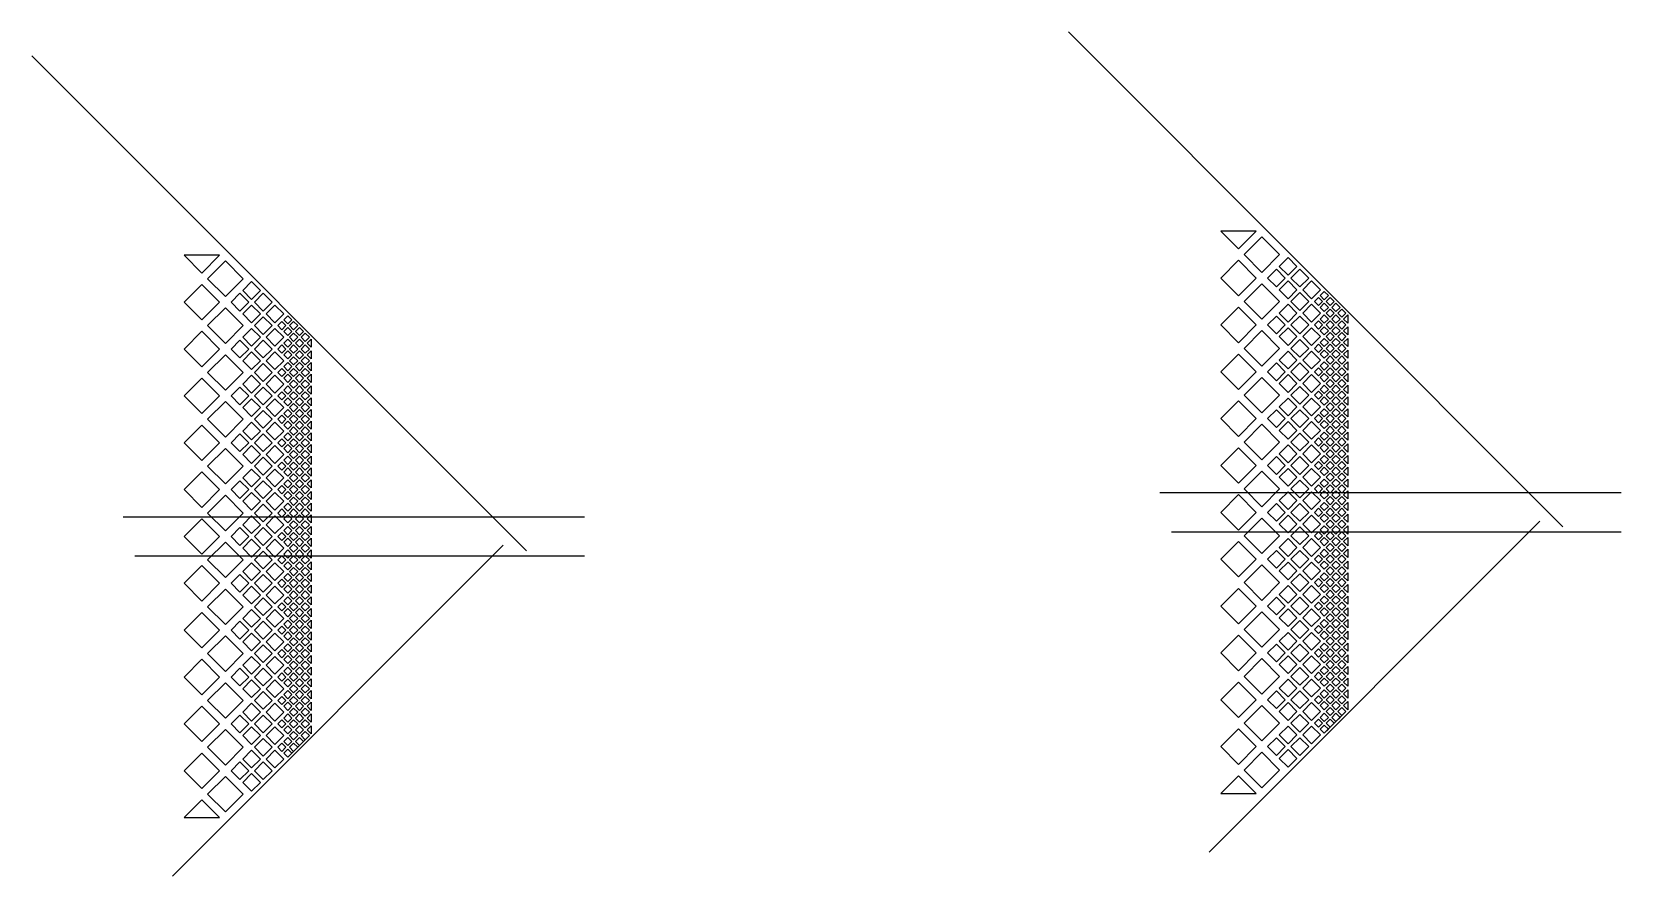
# Model space of a CAD drawing. Header units: inches. Extents: x -17.1 to 32.2, y -20.8 to 20.8.
# Drawn here: x 26.434 to 29.286, y -14.927 to -13.413 of the extents above; entities that cross this region are included whole.
import ezdxf

# ---------------------------------------------------------------- set-up
doc = ezdxf.new("R2010")
doc.units = ezdxf.units.IN
doc.header["$MEASUREMENT"] = 0

msp = doc.modelspace()

# ---------------------------------------------------------------- linework, layer by layer
for p, q in [((28.2937, -13.413), (29.1812, -14.3005)), ((26.4337, -13.4562), (27.3212, -14.3437)), ((29.2857, -14.2397), (28.4576, -14.2397)), ((27.4257, -14.2829), (26.5977, -14.2829)), ((29.2857, -14.3097), (28.4789, -14.3097)), ((28.5461, -14.8835), (29.1396, -14.29)), ((26.6861, -14.9267), (27.2797, -14.3332)), ((27.4257, -14.3529), (26.6189, -14.3529)), ((28.7529, -14.6703), (28.7918, -14.6315)), ((26.893, -14.7135), (26.9318, -14.6747))]:
    msp.add_line(p, q)
for points in [[(28.5671, -13.7704), (28.5989, -13.8023), (28.6308, -13.7704)], [(28.6409, -13.8443), (28.6728, -13.8125), (28.6409, -13.7806), (28.6091, -13.8125)], [(26.7072, -13.8137), (26.739, -13.8455), (26.7708, -13.8137)], [(26.781, -13.8875), (26.8128, -13.8557), (26.781, -13.8238), (26.7492, -13.8557)], [(28.6308, -13.8545), (28.5989, -13.8226), (28.5671, -13.8545), (28.5989, -13.8863)], [(28.6721, -13.8335), (28.688, -13.8494), (28.7039, -13.8335), (28.688, -13.8175)], [(28.6511, -13.8545), (28.667, -13.8704), (28.6829, -13.8545), (28.667, -13.8385)], [(28.688, -13.8595), (28.6721, -13.8755), (28.688, -13.8914), (28.7039, -13.8755)], [(28.709, -13.8704), (28.7249, -13.8545), (28.709, -13.8385), (28.6931, -13.8545)], [(28.7141, -13.8755), (28.73, -13.8914), (28.7459, -13.8755), (28.73, -13.8595)], [(26.7708, -13.8977), (26.739, -13.8659), (26.7072, -13.8977), (26.739, -13.9295)], [(26.7912, -13.8977), (26.8071, -13.9136), (26.823, -13.8977), (26.8071, -13.8818)], [(26.8122, -13.8767), (26.8281, -13.8926), (26.844, -13.8767), (26.8281, -13.8608)], [(26.8491, -13.9136), (26.865, -13.8977), (26.8491, -13.8818), (26.8332, -13.8977)], [(28.6728, -13.8965), (28.6409, -13.8646), (28.6091, -13.8965), (28.6409, -13.9283)], [(28.6931, -13.8965), (28.709, -13.9124), (28.7249, -13.8965), (28.709, -13.8805)], [(28.7529, -13.8933), (28.7456, -13.886), (28.7529, -13.8786), (28.7603, -13.886)], [(26.8128, -13.9397), (26.781, -13.9079), (26.7492, -13.9397), (26.781, -13.9715)], [(26.8281, -13.9028), (26.8122, -13.9187), (26.8281, -13.9346), (26.844, -13.9187)], [(26.8542, -13.9187), (26.8701, -13.9346), (26.886, -13.9187), (26.8701, -13.9028)], [(28.5989, -13.9066), (28.5671, -13.9385), (28.5989, -13.9703), (28.6308, -13.9385)], [(28.688, -13.9015), (28.6721, -13.9175), (28.688, -13.9334), (28.7039, -13.9175)], [(28.73, -13.9015), (28.7141, -13.9175), (28.73, -13.9334), (28.7459, -13.9175)], [(28.7351, -13.8965), (28.7424, -13.8891), (28.7498, -13.8965), (28.7424, -13.9038)], [(28.7603, -13.907), (28.7529, -13.9143), (28.7456, -13.907), (28.7529, -13.8996)], [(28.7634, -13.8891), (28.7708, -13.8965), (28.7634, -13.9038), (28.7561, -13.8965)], [(28.7634, -13.9101), (28.7708, -13.9175), (28.7634, -13.9248), (28.7561, -13.9175)], [(28.7739, -13.8996), (28.7813, -13.907), (28.7739, -13.9143), (28.7666, -13.907)], [(28.7844, -13.9101), (28.7918, -13.9175), (28.7844, -13.9248), (28.7771, -13.9175)], [(26.8281, -13.9448), (26.8122, -13.9607), (26.8281, -13.9766), (26.844, -13.9607)], [(26.8332, -13.9397), (26.8491, -13.9556), (26.865, -13.9397), (26.8491, -13.9238)], [(26.8701, -13.9448), (26.8542, -13.9607), (26.8701, -13.9766), (26.886, -13.9607)], [(26.8752, -13.9397), (26.8825, -13.9324), (26.8898, -13.9397), (26.8825, -13.947)], [(26.893, -13.9365), (26.8857, -13.9292), (26.893, -13.9219), (26.9003, -13.9292)], [(26.9003, -13.9502), (26.893, -13.9575), (26.8857, -13.9502), (26.893, -13.9429)], [(26.9035, -13.9324), (26.9108, -13.9397), (26.9035, -13.947), (26.8962, -13.9397)], [(26.914, -13.9429), (26.9213, -13.9502), (26.914, -13.9575), (26.9067, -13.9502)], [(28.6511, -13.9385), (28.667, -13.9544), (28.6829, -13.9385), (28.667, -13.9225)], [(28.688, -13.9435), (28.6721, -13.9595), (28.688, -13.9754), (28.7039, -13.9595)], [(28.6931, -13.9385), (28.709, -13.9544), (28.7249, -13.9385), (28.709, -13.9225)], [(28.73, -13.9435), (28.7141, -13.9595), (28.73, -13.9754), (28.7459, -13.9595)], [(28.7351, -13.9385), (28.7424, -13.9311), (28.7498, -13.9385), (28.7424, -13.9458)], [(28.7529, -13.9353), (28.7456, -13.928), (28.7529, -13.9206), (28.7603, -13.928)], [(28.7603, -13.949), (28.7529, -13.9563), (28.7456, -13.949), (28.7529, -13.9416)], [(28.7634, -13.9311), (28.7708, -13.9385), (28.7634, -13.9458), (28.7561, -13.9385)], [(28.7739, -13.9206), (28.7813, -13.928), (28.7739, -13.9353), (28.7666, -13.928)], [(28.7739, -13.9416), (28.7813, -13.949), (28.7739, -13.9563), (28.7666, -13.949)], [(28.7844, -13.9311), (28.7918, -13.9385), (28.7844, -13.9458), (28.7771, -13.9385)], [(28.7876, -13.928), (28.795, -13.9206), (28.795, -13.9353)], [(28.7876, -13.949), (28.795, -13.9416), (28.795, -13.9563)], [(26.739, -13.9499), (26.7072, -13.9817), (26.739, -14.0135), (26.7708, -13.9817)], [(26.7912, -13.9817), (26.8071, -13.9976), (26.823, -13.9817), (26.8071, -13.9658)], [(26.8332, -13.9817), (26.8491, -13.9976), (26.865, -13.9817), (26.8491, -13.9658)], [(26.8752, -13.9817), (26.8825, -13.9744), (26.8898, -13.9817), (26.8825, -13.989)], [(26.893, -13.9785), (26.8857, -13.9712), (26.893, -13.9639), (26.9003, -13.9712)], [(26.9035, -13.9534), (26.9108, -13.9607), (26.9035, -13.968), (26.8962, -13.9607)], [(26.9035, -13.9744), (26.9108, -13.9817), (26.9035, -13.989), (26.8962, -13.9817)], [(26.914, -13.9639), (26.9213, -13.9712), (26.914, -13.9785), (26.9067, -13.9712)], [(26.9245, -13.9534), (26.9318, -13.9607), (26.9245, -13.968), (26.9172, -13.9607)], [(26.9245, -13.9744), (26.9318, -13.9817), (26.9245, -13.989), (26.9172, -13.9817)], [(26.9277, -13.9712), (26.935, -13.9639), (26.935, -13.9785)], [(28.6409, -14.0123), (28.6728, -13.9805), (28.6409, -13.9486), (28.6091, -13.9805)], [(28.6931, -13.9805), (28.709, -13.9964), (28.7249, -13.9805), (28.709, -13.9645)], [(28.7351, -13.9805), (28.7424, -13.9731), (28.7498, -13.9805), (28.7424, -13.9878)], [(28.7529, -13.9773), (28.7456, -13.97), (28.7529, -13.9626), (28.7603, -13.97)], [(28.7634, -13.9521), (28.7708, -13.9595), (28.7634, -13.9668), (28.7561, -13.9595)], [(28.7634, -13.9731), (28.7708, -13.9805), (28.7634, -13.9878), (28.7561, -13.9805)], [(28.7739, -13.9626), (28.7813, -13.97), (28.7739, -13.9773), (28.7666, -13.97)], [(28.7844, -13.9521), (28.7918, -13.9595), (28.7844, -13.9668), (28.7771, -13.9595)], [(28.7844, -13.9731), (28.7918, -13.9805), (28.7844, -13.9878), (28.7771, -13.9805)], [(28.7876, -13.97), (28.795, -13.9626), (28.795, -13.9773)], [(26.781, -14.0555), (26.8128, -14.0237), (26.781, -13.9919), (26.7492, -14.0237)], [(26.8281, -13.9868), (26.8122, -14.0027), (26.8281, -14.0186), (26.844, -14.0027)], [(26.8701, -13.9868), (26.8542, -14.0027), (26.8701, -14.0186), (26.886, -14.0027)], [(26.9003, -13.9922), (26.893, -13.9995), (26.8857, -13.9922), (26.893, -13.9849)], [(26.9035, -13.9954), (26.9108, -14.0027), (26.9035, -14.01), (26.8962, -14.0027)], [(26.914, -13.9849), (26.9213, -13.9922), (26.914, -13.9995), (26.9067, -13.9922)], [(26.9245, -13.9954), (26.9318, -14.0027), (26.9245, -14.01), (26.9172, -14.0027)], [(26.9277, -13.9922), (26.935, -13.9849), (26.935, -13.9995)], [(28.5989, -13.9906), (28.5671, -14.0225), (28.5989, -14.0543), (28.6308, -14.0225)], [(28.688, -13.9855), (28.6721, -14.0015), (28.688, -14.0174), (28.7039, -14.0015)], [(28.73, -13.9855), (28.7141, -14.0015), (28.73, -14.0174), (28.7459, -14.0015)], [(28.7603, -13.991), (28.7529, -13.9983), (28.7456, -13.991), (28.7529, -13.9836)], [(28.7634, -13.9941), (28.7708, -14.0015), (28.7634, -14.0088), (28.7561, -14.0015)], [(28.7739, -13.9836), (28.7813, -13.991), (28.7739, -13.9983), (28.7666, -13.991)], [(28.7844, -13.9941), (28.7918, -14.0015), (28.7844, -14.0088), (28.7771, -14.0015)], [(28.7876, -13.991), (28.795, -13.9836), (28.795, -13.9983)], [(26.8281, -14.0288), (26.8122, -14.0447), (26.8281, -14.0606), (26.844, -14.0447)], [(26.8332, -14.0237), (26.8491, -14.0396), (26.865, -14.0237), (26.8491, -14.0078)], [(26.8701, -14.0288), (26.8542, -14.0447), (26.8701, -14.0606), (26.886, -14.0447)], [(26.8752, -14.0237), (26.8825, -14.0164), (26.8898, -14.0237), (26.8825, -14.031)], [(26.893, -14.0205), (26.8857, -14.0132), (26.893, -14.0059), (26.9003, -14.0132)], [(26.9003, -14.0342), (26.893, -14.0415), (26.8857, -14.0342), (26.893, -14.0269)], [(26.9035, -14.0164), (26.9108, -14.0237), (26.9035, -14.031), (26.8962, -14.0237)], [(26.914, -14.0059), (26.9213, -14.0132), (26.914, -14.0205), (26.9067, -14.0132)], [(26.914, -14.0269), (26.9213, -14.0342), (26.914, -14.0415), (26.9067, -14.0342)], [(26.9245, -14.0164), (26.9318, -14.0237), (26.9245, -14.031), (26.9172, -14.0237)], [(26.9277, -14.0132), (26.935, -14.0059), (26.935, -14.0205)], [(26.9277, -14.0342), (26.935, -14.0269), (26.935, -14.0415)], [(28.6511, -14.0225), (28.667, -14.0384), (28.6829, -14.0225), (28.667, -14.0066)], [(28.688, -14.0276), (28.6721, -14.0435), (28.688, -14.0594), (28.7039, -14.0435)], [(28.6931, -14.0225), (28.709, -14.0384), (28.7249, -14.0225), (28.709, -14.0066)], [(28.73, -14.0276), (28.7141, -14.0435), (28.73, -14.0594), (28.7459, -14.0435)], [(28.7351, -14.0225), (28.7424, -14.0151), (28.7498, -14.0225), (28.7424, -14.0298)], [(28.7529, -14.0193), (28.7456, -14.012), (28.7529, -14.0046), (28.7603, -14.012)], [(28.7603, -14.033), (28.7529, -14.0403), (28.7456, -14.033), (28.7529, -14.0256)], [(28.7634, -14.0151), (28.7708, -14.0225), (28.7634, -14.0298), (28.7561, -14.0225)], [(28.7739, -14.0046), (28.7813, -14.012), (28.7739, -14.0193), (28.7666, -14.012)], [(28.7739, -14.0256), (28.7813, -14.033), (28.7739, -14.0403), (28.7666, -14.033)], [(28.7844, -14.0151), (28.7918, -14.0225), (28.7844, -14.0298), (28.7771, -14.0225)], [(28.7876, -14.012), (28.795, -14.0046), (28.795, -14.0193)], [(28.7876, -14.033), (28.795, -14.0256), (28.795, -14.0403)], [(26.739, -14.0339), (26.7072, -14.0657), (26.739, -14.0975), (26.7708, -14.0657)], [(26.7912, -14.0657), (26.8071, -14.0816), (26.823, -14.0657), (26.8071, -14.0498)], [(26.8332, -14.0657), (26.8491, -14.0816), (26.865, -14.0657), (26.8491, -14.0498)], [(26.8752, -14.0657), (26.8825, -14.0584), (26.8898, -14.0657), (26.8825, -14.073)], [(26.893, -14.0625), (26.8857, -14.0552), (26.893, -14.0479), (26.9003, -14.0552)], [(26.9035, -14.0374), (26.9108, -14.0447), (26.9035, -14.052), (26.8962, -14.0447)], [(26.9035, -14.0584), (26.9108, -14.0657), (26.9035, -14.073), (26.8962, -14.0657)], [(26.914, -14.0479), (26.9213, -14.0552), (26.914, -14.0625), (26.9067, -14.0552)], [(26.9245, -14.0374), (26.9318, -14.0447), (26.9245, -14.052), (26.9172, -14.0447)], [(26.9245, -14.0584), (26.9318, -14.0657), (26.9245, -14.073), (26.9172, -14.0657)], [(26.9277, -14.0552), (26.935, -14.0479), (26.935, -14.0625)], [(28.6409, -14.0963), (28.6728, -14.0645), (28.6409, -14.0326), (28.6091, -14.0645)], [(28.6931, -14.0645), (28.709, -14.0804), (28.7249, -14.0645), (28.709, -14.0486)], [(28.7351, -14.0645), (28.7424, -14.0571), (28.7498, -14.0645), (28.7424, -14.0718)], [(28.7529, -14.0613), (28.7456, -14.054), (28.7529, -14.0466), (28.7603, -14.054)], [(28.7634, -14.0361), (28.7708, -14.0435), (28.7634, -14.0508), (28.7561, -14.0435)], [(28.7634, -14.0571), (28.7708, -14.0645), (28.7634, -14.0718), (28.7561, -14.0645)], [(28.7739, -14.0466), (28.7813, -14.054), (28.7739, -14.0613), (28.7666, -14.054)], [(28.7844, -14.0361), (28.7918, -14.0435), (28.7844, -14.0508), (28.7771, -14.0435)], [(28.7844, -14.0571), (28.7918, -14.0645), (28.7844, -14.0718), (28.7771, -14.0645)], [(28.7876, -14.054), (28.795, -14.0466), (28.795, -14.0613)], [(26.781, -14.1395), (26.8128, -14.1077), (26.781, -14.0759), (26.7492, -14.1077)], [(26.8281, -14.0708), (26.8122, -14.0867), (26.8281, -14.1026), (26.844, -14.0867)], [(26.8701, -14.0708), (26.8542, -14.0867), (26.8701, -14.1026), (26.886, -14.0867)], [(26.9003, -14.0762), (26.893, -14.0835), (26.8857, -14.0762), (26.893, -14.0689)], [(26.9035, -14.0794), (26.9108, -14.0867), (26.9035, -14.094), (26.8962, -14.0867)], [(26.914, -14.0689), (26.9213, -14.0762), (26.914, -14.0835), (26.9067, -14.0762)], [(26.9245, -14.0794), (26.9318, -14.0867), (26.9245, -14.094), (26.9172, -14.0867)], [(26.9277, -14.0762), (26.935, -14.0689), (26.935, -14.0835)], [(28.6308, -14.1065), (28.5989, -14.0746), (28.5671, -14.1065), (28.5989, -14.1383)], [(28.688, -14.0696), (28.6721, -14.0855), (28.688, -14.1014), (28.7039, -14.0855)], [(28.73, -14.0696), (28.7141, -14.0855), (28.73, -14.1014), (28.7459, -14.0855)], [(28.7603, -14.075), (28.7529, -14.0823), (28.7456, -14.075), (28.7529, -14.0676)], [(28.7529, -14.1033), (28.7456, -14.096), (28.7529, -14.0886), (28.7603, -14.096)], [(28.7634, -14.0781), (28.7708, -14.0855), (28.7634, -14.0928), (28.7561, -14.0855)], [(28.7739, -14.0676), (28.7813, -14.075), (28.7739, -14.0823), (28.7666, -14.075)], [(28.7739, -14.0886), (28.7813, -14.096), (28.7739, -14.1033), (28.7666, -14.096)], [(28.7844, -14.0781), (28.7918, -14.0855), (28.7844, -14.0928), (28.7771, -14.0855)], [(28.7876, -14.075), (28.795, -14.0676), (28.795, -14.0823)], [(28.7876, -14.096), (28.795, -14.0886), (28.795, -14.1033)], [(26.8281, -14.1128), (26.8122, -14.1287), (26.8281, -14.1446), (26.844, -14.1287)], [(26.8332, -14.1077), (26.8491, -14.1236), (26.865, -14.1077), (26.8491, -14.0918)], [(26.8701, -14.1128), (26.8542, -14.1287), (26.8701, -14.1446), (26.886, -14.1287)], [(26.8752, -14.1077), (26.8825, -14.1004), (26.8898, -14.1077), (26.8825, -14.115)], [(26.893, -14.1045), (26.8857, -14.0972), (26.893, -14.0899), (26.9003, -14.0972)], [(26.9003, -14.1182), (26.893, -14.1255), (26.8857, -14.1182), (26.893, -14.1109)], [(26.9035, -14.1004), (26.9108, -14.1077), (26.9035, -14.115), (26.8962, -14.1077)], [(26.914, -14.0899), (26.9213, -14.0972), (26.914, -14.1045), (26.9067, -14.0972)], [(26.914, -14.1109), (26.9213, -14.1182), (26.914, -14.1255), (26.9067, -14.1182)], [(26.9245, -14.1004), (26.9318, -14.1077), (26.9245, -14.115), (26.9172, -14.1077)], [(26.9277, -14.0972), (26.935, -14.0899), (26.935, -14.1045)], [(26.9277, -14.1182), (26.935, -14.1109), (26.935, -14.1255)], [(28.6409, -14.1803), (28.6728, -14.1485), (28.6409, -14.1166), (28.6091, -14.1485)], [(28.6511, -14.1065), (28.667, -14.1224), (28.6829, -14.1065), (28.667, -14.0906)], [(28.688, -14.1116), (28.6721, -14.1275), (28.688, -14.1434), (28.7039, -14.1275)], [(28.6931, -14.1065), (28.709, -14.1224), (28.7249, -14.1065), (28.709, -14.0906)], [(28.73, -14.1116), (28.7141, -14.1275), (28.73, -14.1434), (28.7459, -14.1275)], [(28.7351, -14.1065), (28.7424, -14.0991), (28.7498, -14.1065), (28.7424, -14.1138)], [(28.7603, -14.117), (28.7529, -14.1243), (28.7456, -14.117), (28.7529, -14.1096)], [(28.7634, -14.0991), (28.7708, -14.1065), (28.7634, -14.1138), (28.7561, -14.1065)], [(28.7739, -14.1096), (28.7813, -14.117), (28.7739, -14.1243), (28.7666, -14.117)], [(28.7844, -14.0991), (28.7918, -14.1065), (28.7844, -14.1138), (28.7771, -14.1065)], [(28.7876, -14.117), (28.795, -14.1096), (28.795, -14.1243)], [(26.7708, -14.1497), (26.739, -14.1179), (26.7072, -14.1497), (26.739, -14.1815)], [(26.7912, -14.1497), (26.8071, -14.1656), (26.823, -14.1497), (26.8071, -14.1338)], [(26.8332, -14.1497), (26.8491, -14.1656), (26.865, -14.1497), (26.8491, -14.1338)], [(26.8752, -14.1497), (26.8825, -14.1424), (26.8898, -14.1497), (26.8825, -14.157)], [(26.893, -14.1465), (26.8857, -14.1392), (26.893, -14.1319), (26.9003, -14.1392)], [(26.9035, -14.1214), (26.9108, -14.1287), (26.9035, -14.136), (26.8962, -14.1287)], [(26.9035, -14.1424), (26.9108, -14.1497), (26.9035, -14.157), (26.8962, -14.1497)], [(26.914, -14.1319), (26.9213, -14.1392), (26.914, -14.1465), (26.9067, -14.1392)], [(26.9245, -14.1214), (26.9318, -14.1287), (26.9245, -14.136), (26.9172, -14.1287)], [(26.9245, -14.1424), (26.9318, -14.1497), (26.9245, -14.157), (26.9172, -14.1497)], [(26.9277, -14.1392), (26.935, -14.1319), (26.935, -14.1465)], [(28.6931, -14.1485), (28.709, -14.1644), (28.7249, -14.1485), (28.709, -14.1326)], [(28.7351, -14.1485), (28.7424, -14.1411), (28.7498, -14.1485), (28.7424, -14.1558)], [(28.7529, -14.1453), (28.7456, -14.138), (28.7529, -14.1306), (28.7603, -14.138)], [(28.7634, -14.1201), (28.7708, -14.1275), (28.7634, -14.1348), (28.7561, -14.1275)], [(28.7634, -14.1411), (28.7708, -14.1485), (28.7634, -14.1558), (28.7561, -14.1485)], [(28.7739, -14.1306), (28.7813, -14.138), (28.7739, -14.1453), (28.7666, -14.138)], [(28.7844, -14.1201), (28.7918, -14.1275), (28.7844, -14.1348), (28.7771, -14.1275)], [(28.7844, -14.1411), (28.7918, -14.1485), (28.7844, -14.1558), (28.7771, -14.1485)], [(28.7876, -14.138), (28.795, -14.1306), (28.795, -14.1453)], [(26.781, -14.2235), (26.8128, -14.1917), (26.781, -14.1599), (26.7492, -14.1917)], [(26.8281, -14.1548), (26.8122, -14.1707), (26.8281, -14.1866), (26.844, -14.1707)], [(26.8701, -14.1548), (26.8542, -14.1707), (26.8701, -14.1866), (26.886, -14.1707)], [(26.9003, -14.1602), (26.893, -14.1675), (26.8857, -14.1602), (26.893, -14.1529)], [(26.893, -14.1885), (26.8857, -14.1812), (26.893, -14.1739), (26.9003, -14.1812)], [(26.9035, -14.1634), (26.9108, -14.1707), (26.9035, -14.178), (26.8962, -14.1707)], [(26.914, -14.1529), (26.9213, -14.1602), (26.914, -14.1675), (26.9067, -14.1602)], [(26.914, -14.1739), (26.9213, -14.1812), (26.914, -14.1885), (26.9067, -14.1812)], [(26.9245, -14.1634), (26.9318, -14.1707), (26.9245, -14.178), (26.9172, -14.1707)], [(26.9277, -14.1602), (26.935, -14.1529), (26.935, -14.1675)], [(26.9277, -14.1812), (26.935, -14.1739), (26.935, -14.1885)], [(28.6308, -14.1905), (28.5989, -14.1586), (28.5671, -14.1905), (28.5989, -14.2223)], [(28.688, -14.1536), (28.6721, -14.1695), (28.688, -14.1854), (28.7039, -14.1695)], [(28.73, -14.1536), (28.7141, -14.1695), (28.73, -14.1854), (28.7459, -14.1695)], [(28.7603, -14.159), (28.7529, -14.1663), (28.7456, -14.159), (28.7529, -14.1516)], [(28.7529, -14.1873), (28.7456, -14.18), (28.7529, -14.1727), (28.7603, -14.18)], [(28.7634, -14.1621), (28.7708, -14.1695), (28.7634, -14.1768), (28.7561, -14.1695)], [(28.7739, -14.1516), (28.7813, -14.159), (28.7739, -14.1663), (28.7666, -14.159)], [(28.7739, -14.1727), (28.7813, -14.18), (28.7739, -14.1873), (28.7666, -14.18)], [(28.7844, -14.1621), (28.7918, -14.1695), (28.7844, -14.1768), (28.7771, -14.1695)], [(28.7876, -14.159), (28.795, -14.1516), (28.795, -14.1663)], [(28.7876, -14.18), (28.795, -14.1727), (28.795, -14.1873)], [(26.7708, -14.2337), (26.739, -14.2019), (26.7072, -14.2337), (26.739, -14.2655)], [(26.8281, -14.1968), (26.8122, -14.2127), (26.8281, -14.2286), (26.844, -14.2127)], [(26.8332, -14.1917), (26.8491, -14.2076), (26.865, -14.1917), (26.8491, -14.1758)], [(26.8701, -14.1968), (26.8542, -14.2127), (26.8701, -14.2286), (26.886, -14.2127)], [(26.8752, -14.1917), (26.8825, -14.1844), (26.8898, -14.1917), (26.8825, -14.199)], [(26.9003, -14.2022), (26.893, -14.2095), (26.8857, -14.2022), (26.893, -14.1949)], [(26.9035, -14.1844), (26.9108, -14.1917), (26.9035, -14.199), (26.8962, -14.1917)], [(26.914, -14.1949), (26.9213, -14.2022), (26.914, -14.2095), (26.9067, -14.2022)], [(26.9245, -14.1844), (26.9318, -14.1917), (26.9245, -14.199), (26.9172, -14.1917)], [(26.9277, -14.2022), (26.935, -14.1949), (26.935, -14.2095)], [(28.6409, -14.2643), (28.6728, -14.2325), (28.6409, -14.2007), (28.6091, -14.2325)], [(28.6511, -14.1905), (28.667, -14.2064), (28.6829, -14.1905), (28.667, -14.1746)], [(28.688, -14.1956), (28.6721, -14.2115), (28.688, -14.2274), (28.7039, -14.2115)], [(28.6931, -14.1905), (28.709, -14.2064), (28.7249, -14.1905), (28.709, -14.1746)], [(28.73, -14.1956), (28.7141, -14.2115), (28.73, -14.2274), (28.7459, -14.2115)], [(28.7351, -14.1905), (28.7424, -14.1832), (28.7498, -14.1905), (28.7424, -14.1978)], [(28.7603, -14.201), (28.7529, -14.2083), (28.7456, -14.201), (28.7529, -14.1937)], [(28.7634, -14.1832), (28.7708, -14.1905), (28.7634, -14.1978), (28.7561, -14.1905)], [(28.7739, -14.1937), (28.7813, -14.201), (28.7739, -14.2083), (28.7666, -14.201)], [(28.7844, -14.1832), (28.7918, -14.1905), (28.7844, -14.1978), (28.7771, -14.1905)], [(28.7876, -14.201), (28.795, -14.1937), (28.795, -14.2083)], [(26.7912, -14.2337), (26.8071, -14.2496), (26.823, -14.2337), (26.8071, -14.2178)], [(26.8332, -14.2337), (26.8491, -14.2496), (26.865, -14.2337), (26.8491, -14.2178)], [(26.8752, -14.2337), (26.8825, -14.2264), (26.8898, -14.2337), (26.8825, -14.241)], [(26.893, -14.2305), (26.8857, -14.2232), (26.893, -14.2159), (26.9003, -14.2232)], [(26.9035, -14.2054), (26.9108, -14.2127), (26.9035, -14.22), (26.8962, -14.2127)], [(26.9035, -14.2264), (26.9108, -14.2337), (26.9035, -14.241), (26.8962, -14.2337)], [(26.914, -14.2159), (26.9213, -14.2232), (26.914, -14.2305), (26.9067, -14.2232)], [(26.9245, -14.2054), (26.9318, -14.2127), (26.9245, -14.22), (26.9172, -14.2127)], [(26.9245, -14.2264), (26.9318, -14.2337), (26.9245, -14.241), (26.9172, -14.2337)], [(26.9277, -14.2232), (26.935, -14.2159), (26.935, -14.2305)], [(28.6931, -14.2325), (28.709, -14.2484), (28.7249, -14.2325), (28.709, -14.2166)], [(28.7351, -14.2325), (28.7424, -14.2252), (28.7498, -14.2325), (28.7424, -14.2398)], [(28.7529, -14.2293), (28.7456, -14.222), (28.7529, -14.2147), (28.7603, -14.222)], [(28.7634, -14.2042), (28.7708, -14.2115), (28.7634, -14.2188), (28.7561, -14.2115)], [(28.7634, -14.2252), (28.7708, -14.2325), (28.7634, -14.2398), (28.7561, -14.2325)], [(28.7739, -14.2147), (28.7813, -14.222), (28.7739, -14.2293), (28.7666, -14.222)], [(28.7844, -14.2042), (28.7918, -14.2115), (28.7844, -14.2188), (28.7771, -14.2115)], [(28.7844, -14.2252), (28.7918, -14.2325), (28.7844, -14.2398), (28.7771, -14.2325)], [(28.7876, -14.222), (28.795, -14.2147), (28.795, -14.2293)], [(26.781, -14.3075), (26.8128, -14.2757), (26.781, -14.2439), (26.7492, -14.2757)], [(26.8281, -14.2388), (26.8122, -14.2547), (26.8281, -14.2706), (26.844, -14.2547)], [(26.8332, -14.2757), (26.8491, -14.2916), (26.865, -14.2757), (26.8491, -14.2598)], [(26.8701, -14.2388), (26.8542, -14.2547), (26.8701, -14.2706), (26.886, -14.2547)], [(26.9003, -14.2442), (26.893, -14.2515), (26.8857, -14.2442), (26.893, -14.2369)], [(26.893, -14.2725), (26.8857, -14.2652), (26.893, -14.2579), (26.9003, -14.2652)], [(26.9035, -14.2474), (26.9108, -14.2547), (26.9035, -14.262), (26.8962, -14.2547)], [(26.914, -14.2369), (26.9213, -14.2442), (26.914, -14.2515), (26.9067, -14.2442)], [(26.914, -14.2579), (26.9213, -14.2652), (26.914, -14.2725), (26.9067, -14.2652)], [(26.9245, -14.2474), (26.9318, -14.2547), (26.9245, -14.262), (26.9172, -14.2547)], [(26.9277, -14.2442), (26.935, -14.2369), (26.935, -14.2515)], [(26.9277, -14.2652), (26.935, -14.2579), (26.935, -14.2725)], [(28.6308, -14.2745), (28.5989, -14.2427), (28.5671, -14.2745), (28.5989, -14.3063)], [(28.6511, -14.2745), (28.667, -14.2904), (28.6829, -14.2745), (28.667, -14.2586)], [(28.688, -14.2376), (28.6721, -14.2535), (28.688, -14.2694), (28.7039, -14.2535)], [(28.6931, -14.2745), (28.709, -14.2904), (28.7249, -14.2745), (28.709, -14.2586)], [(28.73, -14.2376), (28.7141, -14.2535), (28.73, -14.2694), (28.7459, -14.2535)], [(28.7603, -14.243), (28.7529, -14.2503), (28.7456, -14.243), (28.7529, -14.2357)], [(28.7529, -14.2713), (28.7456, -14.264), (28.7529, -14.2567), (28.7603, -14.264)], [(28.7634, -14.2462), (28.7708, -14.2535), (28.7634, -14.2608), (28.7561, -14.2535)], [(28.7739, -14.2357), (28.7813, -14.243), (28.7739, -14.2503), (28.7666, -14.243)], [(28.7739, -14.2567), (28.7813, -14.264), (28.7739, -14.2713), (28.7666, -14.264)], [(28.7844, -14.2462), (28.7918, -14.2535), (28.7844, -14.2608), (28.7771, -14.2535)], [(28.7876, -14.243), (28.795, -14.2357), (28.795, -14.2503)], [(28.7876, -14.264), (28.795, -14.2567), (28.795, -14.2713)], [(26.7708, -14.3177), (26.739, -14.2859), (26.7072, -14.3177), (26.739, -14.3495)], [(26.8281, -14.2808), (26.8122, -14.2967), (26.8281, -14.3126), (26.844, -14.2967)], [(26.8701, -14.2808), (26.8542, -14.2967), (26.8701, -14.3126), (26.886, -14.2967)], [(26.8752, -14.2757), (26.8825, -14.2684), (26.8898, -14.2757), (26.8825, -14.283)], [(26.9003, -14.2862), (26.893, -14.2935), (26.8857, -14.2862), (26.893, -14.2789)], [(26.9035, -14.2684), (26.9108, -14.2757), (26.9035, -14.283), (26.8962, -14.2757)], [(26.914, -14.2789), (26.9213, -14.2862), (26.914, -14.2935), (26.9067, -14.2862)], [(26.9245, -14.2684), (26.9318, -14.2757), (26.9245, -14.283), (26.9172, -14.2757)], [(26.9277, -14.2862), (26.935, -14.2789), (26.935, -14.2935)], [(28.6409, -14.3483), (28.6728, -14.3165), (28.6409, -14.2847), (28.6091, -14.3165)], [(28.688, -14.2796), (28.6721, -14.2955), (28.688, -14.3114), (28.7039, -14.2955)], [(28.73, -14.2796), (28.7141, -14.2955), (28.73, -14.3114), (28.7459, -14.2955)], [(28.7351, -14.2745), (28.7424, -14.2672), (28.7498, -14.2745), (28.7424, -14.2818)], [(28.7603, -14.285), (28.7529, -14.2923), (28.7456, -14.285), (28.7529, -14.2777)], [(28.7634, -14.2672), (28.7708, -14.2745), (28.7634, -14.2818), (28.7561, -14.2745)], [(28.7634, -14.2882), (28.7708, -14.2955), (28.7634, -14.3028), (28.7561, -14.2955)], [(28.7739, -14.2777), (28.7813, -14.285), (28.7739, -14.2923), (28.7666, -14.285)], [(28.7844, -14.2672), (28.7918, -14.2745), (28.7844, -14.2818), (28.7771, -14.2745)], [(28.7844, -14.2882), (28.7918, -14.2955), (28.7844, -14.3028), (28.7771, -14.2955)], [(28.7876, -14.285), (28.795, -14.2777), (28.795, -14.2923)], [(26.7912, -14.3177), (26.8071, -14.3336), (26.823, -14.3177), (26.8071, -14.3018)], [(26.8332, -14.3177), (26.8491, -14.3336), (26.865, -14.3177), (26.8491, -14.3018)], [(26.8752, -14.3177), (26.8825, -14.3104), (26.8898, -14.3177), (26.8825, -14.325)], [(26.893, -14.3145), (26.8857, -14.3072), (26.893, -14.2999), (26.9003, -14.3072)], [(26.9035, -14.2894), (26.9108, -14.2967), (26.9035, -14.304), (26.8962, -14.2967)], [(26.9035, -14.3104), (26.9108, -14.3177), (26.9035, -14.325), (26.8962, -14.3177)], [(26.914, -14.2999), (26.9213, -14.3072), (26.914, -14.3145), (26.9067, -14.3072)], [(26.9245, -14.2894), (26.9318, -14.2967), (26.9245, -14.304), (26.9172, -14.2967)], [(26.9245, -14.3104), (26.9318, -14.3177), (26.9245, -14.325), (26.9172, -14.3177)], [(26.9277, -14.3072), (26.935, -14.2999), (26.935, -14.3145)], [(28.6931, -14.3165), (28.709, -14.3324), (28.7249, -14.3165), (28.709, -14.3006)], [(28.7351, -14.3165), (28.7424, -14.3092), (28.7498, -14.3165), (28.7424, -14.3238)], [(28.7529, -14.3133), (28.7456, -14.306), (28.7529, -14.2987), (28.7603, -14.306)], [(28.7634, -14.3092), (28.7708, -14.3165), (28.7634, -14.3238), (28.7561, -14.3165)], [(28.7739, -14.2987), (28.7813, -14.306), (28.7739, -14.3133), (28.7666, -14.306)], [(28.7844, -14.3092), (28.7918, -14.3165), (28.7844, -14.3238), (28.7771, -14.3165)], [(28.7876, -14.306), (28.795, -14.2987), (28.795, -14.3133)], [(26.781, -14.3915), (26.8128, -14.3597), (26.781, -14.3279), (26.7492, -14.3597)], [(26.8281, -14.3228), (26.8122, -14.3387), (26.8281, -14.3546), (26.844, -14.3387)], [(26.8332, -14.3597), (26.8491, -14.3756), (26.865, -14.3597), (26.8491, -14.3438)], [(26.8701, -14.3228), (26.8542, -14.3387), (26.8701, -14.3546), (26.886, -14.3387)], [(26.9003, -14.3282), (26.893, -14.3355), (26.8857, -14.3282), (26.893, -14.3209)], [(26.893, -14.3565), (26.8857, -14.3492), (26.893, -14.3419), (26.9003, -14.3492)], [(26.9035, -14.3314), (26.9108, -14.3387), (26.9035, -14.346), (26.8962, -14.3387)], [(26.914, -14.3209), (26.9213, -14.3282), (26.914, -14.3355), (26.9067, -14.3282)], [(26.914, -14.3419), (26.9213, -14.3492), (26.914, -14.3565), (26.9067, -14.3492)], [(26.9245, -14.3314), (26.9318, -14.3387), (26.9245, -14.346), (26.9172, -14.3387)], [(26.9277, -14.3282), (26.935, -14.3209), (26.935, -14.3355)], [(26.9277, -14.3492), (26.935, -14.3419), (26.935, -14.3565)], [(28.5989, -14.3267), (28.5671, -14.3585), (28.5989, -14.3903), (28.6308, -14.3585)], [(28.6511, -14.3585), (28.667, -14.3744), (28.6829, -14.3585), (28.667, -14.3426)], [(28.688, -14.3216), (28.6721, -14.3375), (28.688, -14.3534), (28.7039, -14.3375)], [(28.6931, -14.3585), (28.709, -14.3744), (28.7249, -14.3585), (28.709, -14.3426)], [(28.73, -14.3216), (28.7141, -14.3375), (28.73, -14.3534), (28.7459, -14.3375)], [(28.7603, -14.327), (28.7529, -14.3343), (28.7456, -14.327), (28.7529, -14.3197)], [(28.7529, -14.3553), (28.7456, -14.348), (28.7529, -14.3407), (28.7603, -14.348)], [(28.7634, -14.3302), (28.7708, -14.3375), (28.7634, -14.3448), (28.7561, -14.3375)], [(28.7739, -14.3197), (28.7813, -14.327), (28.7739, -14.3343), (28.7666, -14.327)], [(28.7739, -14.3407), (28.7813, -14.348), (28.7739, -14.3553), (28.7666, -14.348)], [(28.7844, -14.3302), (28.7918, -14.3375), (28.7844, -14.3448), (28.7771, -14.3375)], [(28.7876, -14.327), (28.795, -14.3197), (28.795, -14.3343)], [(28.7876, -14.348), (28.795, -14.3407), (28.795, -14.3553)], [(26.739, -14.3699), (26.7072, -14.4017), (26.739, -14.4335), (26.7708, -14.4017)], [(26.8281, -14.3648), (26.8122, -14.3807), (26.8281, -14.3966), (26.844, -14.3807)], [(26.8701, -14.3648), (26.8542, -14.3807), (26.8701, -14.3966), (26.886, -14.3807)], [(26.8752, -14.3597), (26.8825, -14.3524), (26.8898, -14.3597), (26.8825, -14.367)], [(26.9003, -14.3702), (26.893, -14.3775), (26.8857, -14.3702), (26.893, -14.3629)], [(26.9035, -14.3524), (26.9108, -14.3597), (26.9035, -14.367), (26.8962, -14.3597)], [(26.9035, -14.3734), (26.9108, -14.3807), (26.9035, -14.388), (26.8962, -14.3807)], [(26.914, -14.3629), (26.9213, -14.3702), (26.914, -14.3775), (26.9067, -14.3702)], [(26.9245, -14.3524), (26.9318, -14.3597), (26.9245, -14.367), (26.9172, -14.3597)], [(26.9245, -14.3734), (26.9318, -14.3807), (26.9245, -14.388), (26.9172, -14.3807)], [(26.9277, -14.3702), (26.935, -14.3629), (26.935, -14.3775)], [(28.6728, -14.4005), (28.6409, -14.3687), (28.6091, -14.4005), (28.6409, -14.4323)], [(28.688, -14.3636), (28.6721, -14.3795), (28.688, -14.3954), (28.7039, -14.3795)], [(28.7141, -14.3795), (28.73, -14.3954), (28.7459, -14.3795), (28.73, -14.3636)], [(28.7351, -14.3585), (28.7424, -14.3512), (28.7498, -14.3585), (28.7424, -14.3658)], [(28.7603, -14.369), (28.7529, -14.3763), (28.7456, -14.369), (28.7529, -14.3617)], [(28.7634, -14.3512), (28.7708, -14.3585), (28.7634, -14.3658), (28.7561, -14.3585)], [(28.7634, -14.3722), (28.7708, -14.3795), (28.7634, -14.3868), (28.7561, -14.3795)], [(28.7739, -14.3617), (28.7813, -14.369), (28.7739, -14.3763), (28.7666, -14.369)], [(28.7844, -14.3512), (28.7918, -14.3585), (28.7844, -14.3658), (28.7771, -14.3585)], [(28.7844, -14.3722), (28.7918, -14.3795), (28.7844, -14.3868), (28.7771, -14.3795)], [(28.7876, -14.369), (28.795, -14.3617), (28.795, -14.3763)], [(26.7912, -14.4017), (26.8071, -14.4176), (26.823, -14.4017), (26.8071, -14.3858)], [(26.8332, -14.4017), (26.8491, -14.4176), (26.865, -14.4017), (26.8491, -14.3858)], [(26.8752, -14.4017), (26.8825, -14.3944), (26.8898, -14.4017), (26.8825, -14.409)], [(26.893, -14.3985), (26.8857, -14.3912), (26.893, -14.3839), (26.9003, -14.3912)], [(26.9035, -14.3944), (26.9108, -14.4017), (26.9035, -14.409), (26.8962, -14.4017)], [(26.914, -14.3839), (26.9213, -14.3912), (26.914, -14.3985), (26.9067, -14.3912)], [(26.9245, -14.3944), (26.9318, -14.4017), (26.9245, -14.409), (26.9172, -14.4017)], [(26.9277, -14.3912), (26.935, -14.3839), (26.935, -14.3985)], [(28.6931, -14.4005), (28.709, -14.4164), (28.7249, -14.4005), (28.709, -14.3846)], [(28.7351, -14.4005), (28.7424, -14.3932), (28.7498, -14.4005), (28.7424, -14.4078)], [(28.7529, -14.3973), (28.7456, -14.39), (28.7529, -14.3827), (28.7603, -14.39)], [(28.7634, -14.3932), (28.7708, -14.4005), (28.7634, -14.4078), (28.7561, -14.4005)], [(28.7739, -14.3827), (28.7813, -14.39), (28.7739, -14.3973), (28.7666, -14.39)], [(28.7844, -14.3932), (28.7918, -14.4005), (28.7844, -14.4078), (28.7771, -14.4005)], [(28.7876, -14.39), (28.795, -14.3827), (28.795, -14.3973)], [(26.8128, -14.4437), (26.781, -14.4119), (26.7492, -14.4437), (26.781, -14.4755)], [(26.8281, -14.4068), (26.8122, -14.4227), (26.8281, -14.4386), (26.844, -14.4227)], [(26.8332, -14.4437), (26.8491, -14.4596), (26.865, -14.4437), (26.8491, -14.4278)], [(26.8542, -14.4227), (26.8701, -14.4386), (26.886, -14.4227), (26.8701, -14.4068)], [(26.9003, -14.4122), (26.893, -14.4195), (26.8857, -14.4122), (26.893, -14.4049)], [(26.893, -14.4405), (26.8857, -14.4332), (26.893, -14.4259), (26.9003, -14.4332)], [(26.9035, -14.4154), (26.9108, -14.4227), (26.9035, -14.43), (26.8962, -14.4227)], [(26.914, -14.4049), (26.9213, -14.4122), (26.914, -14.4195), (26.9067, -14.4122)], [(26.914, -14.4259), (26.9213, -14.4332), (26.914, -14.4405), (26.9067, -14.4332)], [(26.9245, -14.4154), (26.9318, -14.4227), (26.9245, -14.43), (26.9172, -14.4227)], [(26.9277, -14.4122), (26.935, -14.4049), (26.935, -14.4195)], [(26.9277, -14.4332), (26.935, -14.4259), (26.935, -14.4405)], [(28.6308, -14.4425), (28.5989, -14.4107), (28.5671, -14.4425), (28.5989, -14.4743)], [(28.6511, -14.4425), (28.667, -14.4584), (28.6829, -14.4425), (28.667, -14.4266)], [(28.688, -14.4056), (28.6721, -14.4215), (28.688, -14.4374), (28.7039, -14.4215)], [(28.6931, -14.4425), (28.709, -14.4584), (28.7249, -14.4425), (28.709, -14.4266)], [(28.7141, -14.4215), (28.73, -14.4374), (28.7459, -14.4215), (28.73, -14.4056)], [(28.7603, -14.411), (28.7529, -14.4183), (28.7456, -14.411), (28.7529, -14.4037)], [(28.7529, -14.4393), (28.7456, -14.432), (28.7529, -14.4247), (28.7603, -14.432)], [(28.7634, -14.4142), (28.7708, -14.4215), (28.7634, -14.4288), (28.7561, -14.4215)], [(28.7739, -14.4037), (28.7813, -14.411), (28.7739, -14.4183), (28.7666, -14.411)], [(28.7739, -14.4247), (28.7813, -14.432), (28.7739, -14.4393), (28.7666, -14.432)], [(28.7844, -14.4142), (28.7918, -14.4215), (28.7844, -14.4288), (28.7771, -14.4215)], [(28.7876, -14.411), (28.795, -14.4037), (28.795, -14.4183)], [(28.7876, -14.432), (28.795, -14.4247), (28.795, -14.4393)], [(26.7708, -14.4857), (26.739, -14.4539), (26.7072, -14.4857), (26.739, -14.5175)], [(26.8281, -14.4488), (26.8122, -14.4647), (26.8281, -14.4806), (26.844, -14.4647)], [(26.8542, -14.4647), (26.8701, -14.4806), (26.886, -14.4647), (26.8701, -14.4488)], [(26.8752, -14.4437), (26.8825, -14.4364), (26.8898, -14.4437), (26.8825, -14.451)], [(26.9003, -14.4542), (26.893, -14.4615), (26.8857, -14.4542), (26.893, -14.4469)], [(26.9035, -14.4364), (26.9108, -14.4437), (26.9035, -14.451), (26.8962, -14.4437)], [(26.9035, -14.4574), (26.9108, -14.4647), (26.9035, -14.472), (26.8962, -14.4647)], [(26.914, -14.4469), (26.9213, -14.4542), (26.914, -14.4615), (26.9067, -14.4542)], [(26.9245, -14.4364), (26.9318, -14.4437), (26.9245, -14.451), (26.9172, -14.4437)], [(26.9245, -14.4574), (26.9318, -14.4647), (26.9245, -14.472), (26.9172, -14.4647)], [(26.9277, -14.4542), (26.935, -14.4469), (26.935, -14.4615)], [(28.6409, -14.5163), (28.6728, -14.4845), (28.6409, -14.4527), (28.6091, -14.4845)], [(28.688, -14.4476), (28.6721, -14.4635), (28.688, -14.4794), (28.7039, -14.4635)], [(28.73, -14.4476), (28.7141, -14.4635), (28.73, -14.4794), (28.7459, -14.4635)], [(28.7351, -14.4425), (28.7424, -14.4352), (28.7498, -14.4425), (28.7424, -14.4498)], [(28.7603, -14.453), (28.7529, -14.4603), (28.7456, -14.453), (28.7529, -14.4457)], [(28.7634, -14.4352), (28.7708, -14.4425), (28.7634, -14.4498), (28.7561, -14.4425)], [(28.7634, -14.4562), (28.7708, -14.4635), (28.7634, -14.4708), (28.7561, -14.4635)], [(28.7739, -14.4457), (28.7813, -14.453), (28.7739, -14.4603), (28.7666, -14.453)], [(28.7844, -14.4352), (28.7918, -14.4425), (28.7844, -14.4498), (28.7771, -14.4425)], [(28.7844, -14.4562), (28.7918, -14.4635), (28.7844, -14.4708), (28.7771, -14.4635)], [(28.7876, -14.453), (28.795, -14.4457), (28.795, -14.4603)], [(26.7912, -14.4857), (26.8071, -14.5016), (26.823, -14.4857), (26.8071, -14.4698)], [(26.8332, -14.4857), (26.8491, -14.5016), (26.865, -14.4857), (26.8491, -14.4698)], [(26.8752, -14.4857), (26.8825, -14.4784), (26.8898, -14.4857), (26.8825, -14.493)], [(26.893, -14.4825), (26.8857, -14.4752), (26.893, -14.4679), (26.9003, -14.4752)], [(26.9035, -14.4784), (26.9108, -14.4857), (26.9035, -14.493), (26.8962, -14.4857)], [(26.914, -14.4679), (26.9213, -14.4752), (26.914, -14.4825), (26.9067, -14.4752)], [(26.9245, -14.4784), (26.9318, -14.4857), (26.9245, -14.493), (26.9172, -14.4857)], [(26.9277, -14.4752), (26.935, -14.4679), (26.935, -14.4825)], [(28.6931, -14.4845), (28.709, -14.5004), (28.7249, -14.4845), (28.709, -14.4686)], [(28.7351, -14.4845), (28.7424, -14.4772), (28.7498, -14.4845), (28.7424, -14.4918)], [(28.7529, -14.4813), (28.7456, -14.474), (28.7529, -14.4667), (28.7603, -14.474)], [(28.7603, -14.495), (28.7529, -14.5023), (28.7456, -14.495), (28.7529, -14.4877)], [(28.7634, -14.4772), (28.7708, -14.4845), (28.7634, -14.4918), (28.7561, -14.4845)], [(28.7739, -14.4667), (28.7813, -14.474), (28.7739, -14.4813), (28.7666, -14.474)], [(28.7739, -14.4877), (28.7813, -14.495), (28.7739, -14.5023), (28.7666, -14.495)], [(28.7844, -14.4772), (28.7918, -14.4845), (28.7844, -14.4918), (28.7771, -14.4845)], [(28.7876, -14.474), (28.795, -14.4667), (28.795, -14.4813)], [(28.7876, -14.495), (28.795, -14.4877), (28.795, -14.5023)], [(26.781, -14.5595), (26.8128, -14.5277), (26.781, -14.4959), (26.7492, -14.5277)], [(26.8281, -14.4908), (26.8122, -14.5067), (26.8281, -14.5226), (26.844, -14.5067)], [(26.8332, -14.5277), (26.8491, -14.5436), (26.865, -14.5277), (26.8491, -14.5118)], [(26.8701, -14.4908), (26.8542, -14.5067), (26.8701, -14.5226), (26.886, -14.5067)], [(26.9003, -14.4962), (26.893, -14.5035), (26.8857, -14.4962), (26.893, -14.4889)], [(26.893, -14.5245), (26.8857, -14.5172), (26.893, -14.5099), (26.9003, -14.5172)], [(26.9035, -14.4994), (26.9108, -14.5067), (26.9035, -14.514), (26.8962, -14.5067)], [(26.914, -14.4889), (26.9213, -14.4962), (26.914, -14.5035), (26.9067, -14.4962)], [(26.914, -14.5099), (26.9213, -14.5172), (26.914, -14.5245), (26.9067, -14.5172)], [(26.9245, -14.4994), (26.9318, -14.5067), (26.9245, -14.514), (26.9172, -14.5067)], [(26.9277, -14.4962), (26.935, -14.4889), (26.935, -14.5035)], [(26.9277, -14.5172), (26.935, -14.5099), (26.935, -14.5245)], [(28.6308, -14.5265), (28.5989, -14.4947), (28.5671, -14.5265), (28.5989, -14.5583)], [(28.6511, -14.5265), (28.667, -14.5424), (28.6829, -14.5265), (28.667, -14.5106)], [(28.688, -14.4896), (28.6721, -14.5055), (28.688, -14.5214), (28.7039, -14.5055)], [(28.6931, -14.5265), (28.709, -14.5424), (28.7249, -14.5265), (28.709, -14.5106)], [(28.73, -14.4896), (28.7141, -14.5055), (28.73, -14.5214), (28.7459, -14.5055)], [(28.7529, -14.5233), (28.7456, -14.516), (28.7529, -14.5087), (28.7603, -14.516)], [(28.7634, -14.4982), (28.7708, -14.5055), (28.7634, -14.5128), (28.7561, -14.5055)], [(28.7739, -14.5087), (28.7813, -14.516), (28.7739, -14.5233), (28.7666, -14.516)], [(28.7844, -14.4982), (28.7918, -14.5055), (28.7844, -14.5128), (28.7771, -14.5055)], [(28.7876, -14.516), (28.795, -14.5087), (28.795, -14.5233)], [(26.7708, -14.5697), (26.739, -14.5379), (26.7072, -14.5697), (26.739, -14.6015)], [(26.8281, -14.5328), (26.8122, -14.5487), (26.8281, -14.5646), (26.844, -14.5487)], [(26.8701, -14.5328), (26.8542, -14.5487), (26.8701, -14.5646), (26.886, -14.5487)], [(26.8752, -14.5277), (26.8825, -14.5204), (26.8898, -14.5277), (26.8825, -14.535)], [(26.9003, -14.5382), (26.893, -14.5455), (26.8857, -14.5382), (26.893, -14.5309)], [(26.9035, -14.5204), (26.9108, -14.5277), (26.9035, -14.535), (26.8962, -14.5277)], [(26.9035, -14.5414), (26.9108, -14.5487), (26.9035, -14.556), (26.8962, -14.5487)], [(26.914, -14.5309), (26.9213, -14.5382), (26.914, -14.5455), (26.9067, -14.5382)], [(26.9245, -14.5204), (26.9318, -14.5277), (26.9245, -14.535), (26.9172, -14.5277)], [(26.9245, -14.5414), (26.9318, -14.5487), (26.9245, -14.556), (26.9172, -14.5487)], [(26.9277, -14.5382), (26.935, -14.5309), (26.935, -14.5455)], [(28.6409, -14.6003), (28.6728, -14.5685), (28.6409, -14.5367), (28.6091, -14.5685)], [(28.688, -14.5316), (28.6721, -14.5475), (28.688, -14.5634), (28.7039, -14.5475)], [(28.73, -14.5316), (28.7141, -14.5475), (28.73, -14.5634), (28.7459, -14.5475)], [(28.7351, -14.5265), (28.7424, -14.5192), (28.7498, -14.5265), (28.7424, -14.5338)], [(28.7603, -14.537), (28.7529, -14.5443), (28.7456, -14.537), (28.7529, -14.5297)], [(28.7634, -14.5192), (28.7708, -14.5265), (28.7634, -14.5338), (28.7561, -14.5265)], [(28.7634, -14.5402), (28.7708, -14.5475), (28.7634, -14.5548), (28.7561, -14.5475)], [(28.7739, -14.5297), (28.7813, -14.537), (28.7739, -14.5443), (28.7666, -14.537)], [(28.7844, -14.5192), (28.7918, -14.5265), (28.7844, -14.5338), (28.7771, -14.5265)], [(28.7844, -14.5402), (28.7918, -14.5475), (28.7844, -14.5548), (28.7771, -14.5475)], [(28.7876, -14.537), (28.795, -14.5297), (28.795, -14.5443)], [(26.7912, -14.5697), (26.8071, -14.5856), (26.823, -14.5697), (26.8071, -14.5538)], [(26.8332, -14.5697), (26.8491, -14.5856), (26.865, -14.5697), (26.8491, -14.5538)], [(26.8752, -14.5697), (26.8825, -14.5624), (26.8898, -14.5697), (26.8825, -14.577)], [(26.893, -14.5665), (26.8857, -14.5592), (26.893, -14.5519), (26.9003, -14.5592)], [(26.9003, -14.5802), (26.893, -14.5875), (26.8857, -14.5802), (26.893, -14.5729)], [(26.9035, -14.5624), (26.9108, -14.5697), (26.9035, -14.577), (26.8962, -14.5697)], [(26.914, -14.5519), (26.9213, -14.5592), (26.914, -14.5665), (26.9067, -14.5592)], [(26.914, -14.5729), (26.9213, -14.5802), (26.914, -14.5875), (26.9067, -14.5802)], [(26.9245, -14.5624), (26.9318, -14.5697), (26.9245, -14.577), (26.9172, -14.5697)], [(26.9277, -14.5592), (26.935, -14.5519), (26.935, -14.5665)], [(26.9277, -14.5802), (26.935, -14.5729), (26.935, -14.5875)], [(28.6931, -14.5685), (28.709, -14.5844), (28.7249, -14.5685), (28.709, -14.5526)], [(28.7351, -14.5685), (28.7424, -14.5612), (28.7498, -14.5685), (28.7424, -14.5758)], [(28.7529, -14.5653), (28.7456, -14.558), (28.7529, -14.5507), (28.7603, -14.558)], [(28.7603, -14.579), (28.7529, -14.5863), (28.7456, -14.579), (28.7529, -14.5717)], [(28.7634, -14.5612), (28.7708, -14.5685), (28.7634, -14.5758), (28.7561, -14.5685)], [(28.7739, -14.5507), (28.7813, -14.558), (28.7739, -14.5653), (28.7666, -14.558)], [(28.7739, -14.5717), (28.7813, -14.579), (28.7739, -14.5863), (28.7666, -14.579)], [(28.7844, -14.5612), (28.7918, -14.5685), (28.7844, -14.5758), (28.7771, -14.5685)], [(28.7876, -14.558), (28.795, -14.5507), (28.795, -14.5653)], [(28.7876, -14.579), (28.795, -14.5717), (28.795, -14.5863)], [(26.781, -14.6435), (26.8128, -14.6117), (26.781, -14.5799), (26.7492, -14.6117)], [(26.8281, -14.5748), (26.8122, -14.5907), (26.8281, -14.6066), (26.844, -14.5907)], [(26.8332, -14.6117), (26.8491, -14.6276), (26.865, -14.6117), (26.8491, -14.5958)], [(26.8701, -14.5748), (26.8542, -14.5907), (26.8701, -14.6066), (26.886, -14.5907)], [(26.893, -14.6085), (26.8857, -14.6012), (26.893, -14.5939), (26.9003, -14.6012)], [(26.9035, -14.5834), (26.9108, -14.5907), (26.9035, -14.598), (26.8962, -14.5907)], [(26.914, -14.5939), (26.9213, -14.6012), (26.914, -14.6085), (26.9067, -14.6012)], [(26.9245, -14.5834), (26.9318, -14.5907), (26.9245, -14.598), (26.9172, -14.5907)], [(26.9277, -14.6012), (26.935, -14.5939), (26.935, -14.6085)], [(28.6308, -14.6105), (28.5989, -14.5787), (28.5671, -14.6105), (28.5989, -14.6423)], [(28.6511, -14.6105), (28.667, -14.6264), (28.6829, -14.6105), (28.667, -14.5946)], [(28.688, -14.5736), (28.6721, -14.5895), (28.688, -14.6054), (28.7039, -14.5895)], [(28.6931, -14.6105), (28.709, -14.6264), (28.7249, -14.6105), (28.709, -14.5946)], [(28.73, -14.5736), (28.7141, -14.5895), (28.73, -14.6054), (28.7459, -14.5895)], [(28.7529, -14.6073), (28.7456, -14.6), (28.7529, -14.5927), (28.7603, -14.6)], [(28.7634, -14.5822), (28.7708, -14.5895), (28.7634, -14.5968), (28.7561, -14.5895)], [(28.7739, -14.5927), (28.7813, -14.6), (28.7739, -14.6073), (28.7666, -14.6)], [(28.7844, -14.5822), (28.7918, -14.5895), (28.7844, -14.5968), (28.7771, -14.5895)], [(28.7876, -14.6), (28.795, -14.5927), (28.795, -14.6073)], [(26.7708, -14.6537), (26.739, -14.6219), (26.7072, -14.6537), (26.739, -14.6855)], [(26.8281, -14.6168), (26.8122, -14.6327), (26.8281, -14.6486), (26.844, -14.6327)], [(26.8701, -14.6168), (26.8542, -14.6327), (26.8701, -14.6486), (26.886, -14.6327)], [(26.8752, -14.6117), (26.8825, -14.6044), (26.8898, -14.6117), (26.8825, -14.619)], [(26.9003, -14.6222), (26.893, -14.6295), (26.8857, -14.6222), (26.893, -14.6149)], [(26.9035, -14.6044), (26.9108, -14.6117), (26.9035, -14.619), (26.8962, -14.6117)], [(26.9035, -14.6254), (26.9108, -14.6327), (26.9035, -14.64), (26.8962, -14.6327)], [(26.914, -14.6149), (26.9213, -14.6222), (26.914, -14.6295), (26.9067, -14.6222)], [(26.9245, -14.6044), (26.9318, -14.6117), (26.9245, -14.619), (26.9172, -14.6117)], [(26.9245, -14.6254), (26.9318, -14.6327), (26.9245, -14.64), (26.9172, -14.6327)], [(26.9277, -14.6222), (26.935, -14.6149), (26.935, -14.6295)], [(28.6409, -14.6843), (28.6728, -14.6525), (28.6409, -14.6207), (28.6091, -14.6525)], [(28.688, -14.6156), (28.6721, -14.6315), (28.688, -14.6474), (28.7039, -14.6315)], [(28.73, -14.6156), (28.7141, -14.6315), (28.73, -14.6474), (28.7459, -14.6315)], [(28.7351, -14.6105), (28.7424, -14.6032), (28.7498, -14.6105), (28.7424, -14.6178)], [(28.7603, -14.621), (28.7529, -14.6283), (28.7456, -14.621), (28.7529, -14.6137)], [(28.7634, -14.6032), (28.7708, -14.6105), (28.7634, -14.6178), (28.7561, -14.6105)], [(28.7634, -14.6242), (28.7708, -14.6315), (28.7634, -14.6388), (28.7561, -14.6315)], [(28.7739, -14.6137), (28.7813, -14.621), (28.7739, -14.6283), (28.7666, -14.621)], [(28.7844, -14.6032), (28.7918, -14.6105), (28.7844, -14.6178), (28.7771, -14.6105)], [(28.7844, -14.6242), (28.7918, -14.6315), (28.7844, -14.6388), (28.7771, -14.6315)], [(28.7876, -14.621), (28.795, -14.6137), (28.795, -14.6283)], [(26.7912, -14.6537), (26.8071, -14.6696), (26.823, -14.6537), (26.8071, -14.6378)], [(26.8281, -14.6588), (26.8122, -14.6747), (26.8281, -14.6906), (26.844, -14.6747)], [(26.8332, -14.6537), (26.8491, -14.6696), (26.865, -14.6537), (26.8491, -14.6378)], [(26.8701, -14.6588), (26.8542, -14.6747), (26.8701, -14.6906), (26.886, -14.6747)], [(26.8752, -14.6537), (26.8825, -14.6464), (26.8898, -14.6537), (26.8825, -14.661)], [(26.893, -14.6505), (26.8857, -14.6432), (26.893, -14.6359), (26.9003, -14.6432)], [(26.9003, -14.6642), (26.893, -14.6715), (26.8857, -14.6642), (26.893, -14.6569)], [(26.9035, -14.6464), (26.9108, -14.6537), (26.9035, -14.661), (26.8962, -14.6537)], [(26.914, -14.6359), (26.9213, -14.6432), (26.914, -14.6505), (26.9067, -14.6432)], [(26.914, -14.6569), (26.9213, -14.6642), (26.914, -14.6715), (26.9067, -14.6642)], [(26.9245, -14.6464), (26.9318, -14.6537), (26.9245, -14.661), (26.9172, -14.6537)], [(26.9277, -14.6432), (26.935, -14.6359), (26.935, -14.6505)], [(26.9277, -14.6642), (26.935, -14.6569), (26.935, -14.6715)], [(28.688, -14.6576), (28.6721, -14.6735), (28.688, -14.6894), (28.7039, -14.6735)], [(28.6931, -14.6525), (28.709, -14.6684), (28.7249, -14.6525), (28.709, -14.6366)], [(28.73, -14.6576), (28.7141, -14.6735), (28.73, -14.6894), (28.7459, -14.6735)], [(28.7351, -14.6525), (28.7424, -14.6452), (28.7498, -14.6525), (28.7424, -14.6598)], [(28.7529, -14.6493), (28.7456, -14.642), (28.7529, -14.6347), (28.7603, -14.642)], [(28.7603, -14.663), (28.7529, -14.6703), (28.7456, -14.663), (28.7529, -14.6557)], [(28.7634, -14.6452), (28.7708, -14.6525), (28.7634, -14.6598), (28.7561, -14.6525)], [(28.7739, -14.6347), (28.7813, -14.642), (28.7739, -14.6493), (28.7666, -14.642)], [(26.781, -14.7275), (26.8128, -14.6957), (26.781, -14.6639), (26.7492, -14.6957)], [(26.8332, -14.6957), (26.8491, -14.7116), (26.865, -14.6957), (26.8491, -14.6798)], [(26.893, -14.6925), (26.8857, -14.6852), (26.893, -14.6779), (26.9003, -14.6852)], [(26.9035, -14.6674), (26.9108, -14.6747), (26.9035, -14.682), (26.8962, -14.6747)], [(26.914, -14.6779), (26.9213, -14.6852), (26.914, -14.6925), (26.9067, -14.6852)], [(26.9245, -14.6674), (26.9318, -14.6747), (26.9245, -14.682), (26.9172, -14.6747)], [(28.5989, -14.6627), (28.5671, -14.6945), (28.5989, -14.7263), (28.6308, -14.6945)], [(28.6511, -14.6945), (28.667, -14.7104), (28.6829, -14.6945), (28.667, -14.6786)], [(28.6931, -14.6945), (28.709, -14.7104), (28.7249, -14.6945), (28.709, -14.6786)], [(26.739, -14.7059), (26.7072, -14.7377), (26.739, -14.7695), (26.7708, -14.7377)], [(26.8281, -14.7008), (26.8122, -14.7167), (26.8281, -14.7326), (26.844, -14.7167)], [(26.8701, -14.7008), (26.8542, -14.7167), (26.8701, -14.7326), (26.886, -14.7167)], [(26.8752, -14.6957), (26.8825, -14.6884), (26.8898, -14.6957), (26.8825, -14.703)], [(26.9003, -14.7062), (26.893, -14.7135), (26.8857, -14.7062), (26.893, -14.6989)], [(26.9035, -14.6884), (26.9108, -14.6957), (26.9035, -14.703), (26.8962, -14.6957)], [(28.6728, -14.7365), (28.6409, -14.7047), (28.6091, -14.7365), (28.6409, -14.7683)], [(28.688, -14.6996), (28.6721, -14.7155), (28.688, -14.7314), (28.7039, -14.7155)], [(26.7912, -14.7377), (26.8071, -14.7536), (26.823, -14.7377), (26.8071, -14.7218)], [(26.8281, -14.7428), (26.8122, -14.7587), (26.8281, -14.7746), (26.844, -14.7587)], [(26.8332, -14.7377), (26.8491, -14.7536), (26.865, -14.7377), (26.8491, -14.7218)], [(26.8128, -14.7797), (26.781, -14.7479), (26.7492, -14.7797), (26.781, -14.8115)], [(28.5989, -14.7467), (28.5671, -14.7785), (28.6308, -14.7785)], [(26.739, -14.7899), (26.7072, -14.8217), (26.7708, -14.8217)]]:
    msp.add_lwpolyline(points, close=True)

doc.saveas('drawing.dxf')
